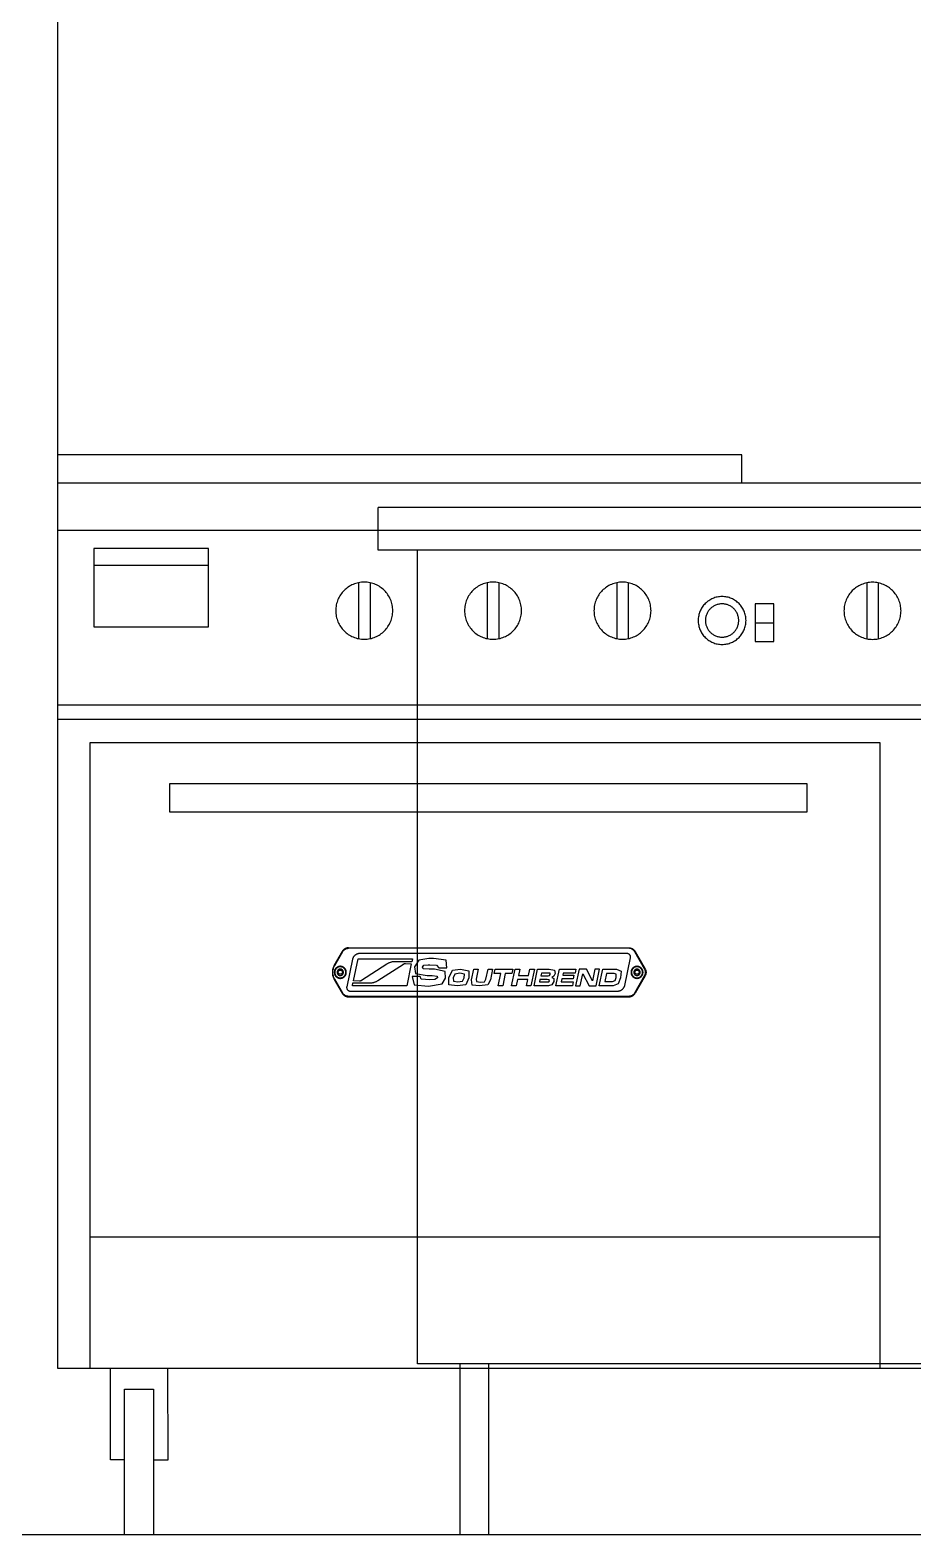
# Model space of a CAD drawing. Header units: inches. Extents: x -538 to 484, y -32 to 459.
# Drawn here: x -504 to -473, y 200 to 252.7 of the extents above; entities that cross this region are included whole.
import ezdxf

# ---------------------------------------------------------------- set-up
doc = ezdxf.new("R2010")
doc.units = ezdxf.units.IN
doc.header["$MEASUREMENT"] = 0
for name, color, linetype, lineweight, true_color in [('All Cabinets ... Floor', 6, 'Continuous', 25, 0xff00ff), ('Countertops', 9, 'Continuous', 25, 0xc0c0c0), ('Equipment ... Range', 1, 'Continuous', 25, 0xff0000), ('Room ... Walls', 4, 'Continuous', 25, 0x00ffff)]:
    doc.layers.add(name, color=color, linetype=linetype, lineweight=lineweight, true_color=true_color)

msp = doc.modelspace()

# ---------------------------------------------------------------- linework, layer by layer
at = {"layer": 'All Cabinets ... Floor'}
for p, q in [((-490.375, 206), (-490.375, 234.5)), ((-394.375, 234.5), (-490.375, 234.5)), ((-394.375, 206), (-490.375, 206)), ((-488.875, 200), (-488.875, 206)), ((-487.875, 200), (-487.875, 206)), ((-487.875, 200), (-488.875, 200))]:
    msp.add_line(p, q, dxfattribs=at)
at = {"layer": 'Countertops'}
for p, q in [((-393, 236), (-491.75, 236)), ((-491.75, 234.5), (-491.75, 236)), ((-393, 234.5), (-491.75, 234.5))]:
    msp.add_line(p, q, dxfattribs=at)
at = {"layer": 'Equipment ... Range'}
for points in [[(-443, 236.848), (-443, 272.827), (-503, 272.827), (-503, 236.843)], [(-479, 236.849), (-479, 237.849), (-503, 237.849), (-503, 236.837)], [(-503, 236.848), (-503, 205.848), (-443, 205.848), (-443, 236.848)], [(-479, 236.848), (-503, 236.848)], [(-467, 236.848), (-479, 236.848)], [(-503, 235.211), (-479, 235.211)], [(-479, 235.211), (-467, 235.211)], [(-497.705, 233.974), (-501.725, 233.974)], [(-492.444, 233.363), (-492.444, 231.405)], [(-492.037, 233.363), (-492.037, 231.405)], [(-487.928, 233.363), (-487.928, 231.405)], [(-487.521, 233.363), (-487.521, 231.405)], [(-483.389, 233.363), (-483.389, 231.405)], [(-482.981, 233.363), (-482.981, 231.405)], [(-474.622, 233.359), (-474.622, 231.401)], [(-474.215, 233.359), (-474.215, 231.401)], [(-478.531, 231.961), (-477.881, 231.961)], [(-443, 229.076), (-503, 229.076)], [(-443, 228.576), (-503, 228.576)], [(-501.852, 205.848), (-501.852, 227.771), (-474.156, 227.771), (-474.156, 205.848)], [(-493.013, 220.447), (-492.997, 220.438)], [(-492.796, 220.572), (-482.961, 220.572), (-482.944, 220.571), (-482.928, 220.569), (-482.911, 220.567), (-482.896, 220.563), (-482.88, 220.558), (-482.865, 220.552), (-482.85, 220.546), (-482.836, 220.538), (-482.822, 220.53), (-482.809, 220.52), (-482.796, 220.51), (-482.784, 220.499), (-482.773, 220.487), (-482.763, 220.474), (-482.753, 220.461), (-482.744, 220.447), (-482.76, 220.438), (-482.768, 220.451), (-482.777, 220.464), (-482.786, 220.475), (-482.797, 220.486), (-482.808, 220.497), (-482.82, 220.506), (-482.832, 220.515), (-482.845, 220.523), (-482.858, 220.53), (-482.872, 220.536), (-482.886, 220.542), (-482.9, 220.546), (-482.915, 220.55), (-482.93, 220.552), (-482.945, 220.554), (-482.961, 220.554), (-492.796, 220.554)], [(-482.961, 220.572), (-482.961, 220.554)], [(-482.76, 220.438), (-482.408, 219.829)], [(-482.744, 220.447), (-482.393, 219.838)], [(-493.277, 219.954), (-493.292, 219.963)], [(-493.277, 219.471), (-493.292, 219.463)], [(-482.408, 219.596), (-482.76, 218.987)], [(-482.393, 219.588), (-482.744, 218.979)], [(-492.997, 218.987), (-493.013, 218.979)], [(-492.796, 218.854), (-482.961, 218.854), (-482.944, 218.854), (-482.928, 218.856), (-482.911, 218.859), (-482.896, 218.862), (-482.88, 218.867), (-482.865, 218.873), (-482.85, 218.88), (-482.836, 218.887), (-482.822, 218.896), (-482.809, 218.905), (-482.796, 218.915), (-482.784, 218.926), (-482.773, 218.938), (-482.763, 218.951), (-482.753, 218.965), (-482.744, 218.979), (-482.76, 218.987), (-482.768, 218.974), (-482.777, 218.962), (-482.786, 218.95), (-482.797, 218.939), (-482.808, 218.929), (-482.82, 218.919), (-482.832, 218.91), (-482.845, 218.902), (-482.858, 218.895), (-482.872, 218.889), (-482.886, 218.884), (-482.9, 218.879), (-482.915, 218.876), (-482.93, 218.873), (-482.945, 218.872), (-482.961, 218.871), (-492.796, 218.871)], [(-482.961, 218.871), (-482.961, 218.854)], [(-501.848, 210.444), (-474.152, 210.444)], [(-501.137, 202.633), (-501.137, 205.852)], [(-499.637, 202.63), (-499.121, 202.631), (-499.125, 205.852)], [(-500.645, 202.631), (-501.136, 202.63)]]:
    msp.add_lwpolyline(points, dxfattribs=at)
for points in [[(-497.705, 231.821), (-497.705, 234.566), (-501.725, 234.566), (-501.725, 231.821)], [(-491.241, 232.384), (-491.242, 232.436), (-491.246, 232.486), (-491.252, 232.536), (-491.261, 232.586), (-491.272, 232.634), (-491.286, 232.681), (-491.301, 232.728), (-491.319, 232.773), (-491.339, 232.818), (-491.361, 232.861), (-491.386, 232.903), (-491.412, 232.943), (-491.439, 232.982), (-491.469, 233.02), (-491.501, 233.056), (-491.534, 233.091), (-491.568, 233.124), (-491.605, 233.156), (-491.643, 233.185), (-491.682, 233.213), (-491.722, 233.239), (-491.764, 233.263), (-491.807, 233.286), (-491.852, 233.306), (-491.897, 233.324), (-491.943, 233.339), (-491.991, 233.353), (-492.039, 233.364), (-492.088, 233.373), (-492.138, 233.379), (-492.189, 233.383), (-492.241, 233.384), (-492.292, 233.383), (-492.343, 233.379), (-492.393, 233.373), (-492.442, 233.364), (-492.49, 233.353), (-492.538, 233.339), (-492.584, 233.324), (-492.63, 233.306), (-492.674, 233.286), (-492.717, 233.263), (-492.759, 233.239), (-492.8, 233.213), (-492.839, 233.185), (-492.877, 233.156), (-492.913, 233.124), (-492.948, 233.091), (-492.981, 233.056), (-493.012, 233.02), (-493.042, 232.982), (-493.07, 232.943), (-493.096, 232.903), (-493.12, 232.861), (-493.142, 232.818), (-493.162, 232.773), (-493.18, 232.728), (-493.196, 232.681), (-493.209, 232.634), (-493.22, 232.586), (-493.229, 232.536), (-493.235, 232.486), (-493.239, 232.436), (-493.241, 232.384), (-493.239, 232.333), (-493.235, 232.282), (-493.229, 232.232), (-493.22, 232.183), (-493.209, 232.134), (-493.196, 232.087), (-493.18, 232.041), (-493.162, 231.995), (-493.142, 231.951), (-493.12, 231.908), (-493.096, 231.866), (-493.07, 231.825), (-493.042, 231.786), (-493.012, 231.748), (-492.981, 231.712), (-492.948, 231.677), (-492.913, 231.644), (-492.877, 231.613), (-492.839, 231.583), (-492.8, 231.555), (-492.759, 231.529), (-492.717, 231.505), (-492.674, 231.483), (-492.63, 231.463), (-492.584, 231.445), (-492.538, 231.429), (-492.49, 231.416), (-492.442, 231.405), (-492.393, 231.396), (-492.343, 231.389), (-492.292, 231.386), (-492.241, 231.384), (-492.189, 231.386), (-492.138, 231.389), (-492.088, 231.396), (-492.039, 231.405), (-491.991, 231.416), (-491.943, 231.429), (-491.897, 231.445), (-491.852, 231.463), (-491.807, 231.483), (-491.764, 231.505), (-491.722, 231.529), (-491.682, 231.555), (-491.643, 231.583), (-491.605, 231.613), (-491.568, 231.644), (-491.534, 231.677), (-491.501, 231.712), (-491.469, 231.748), (-491.439, 231.786), (-491.412, 231.825), (-491.386, 231.866), (-491.361, 231.908), (-491.339, 231.951), (-491.319, 231.995), (-491.301, 232.041), (-491.286, 232.087), (-491.272, 232.134), (-491.261, 232.183), (-491.252, 232.232), (-491.246, 232.282), (-491.242, 232.333)], [(-486.725, 232.384), (-486.726, 232.436), (-486.73, 232.486), (-486.736, 232.536), (-486.745, 232.586), (-486.756, 232.634), (-486.77, 232.681), (-486.785, 232.728), (-486.803, 232.773), (-486.823, 232.818), (-486.845, 232.861), (-486.869, 232.903), (-486.895, 232.943), (-486.923, 232.982), (-486.953, 233.02), (-486.984, 233.056), (-487.018, 233.091), (-487.052, 233.124), (-487.089, 233.156), (-487.126, 233.185), (-487.166, 233.213), (-487.206, 233.239), (-487.248, 233.263), (-487.291, 233.286), (-487.335, 233.306), (-487.381, 233.324), (-487.427, 233.339), (-487.475, 233.353), (-487.523, 233.364), (-487.572, 233.373), (-487.622, 233.379), (-487.673, 233.383), (-487.725, 233.384), (-487.776, 233.383), (-487.827, 233.379), (-487.877, 233.373), (-487.926, 233.364), (-487.974, 233.353), (-488.022, 233.339), (-488.068, 233.324), (-488.114, 233.306), (-488.158, 233.286), (-488.201, 233.263), (-488.243, 233.239), (-488.283, 233.213), (-488.323, 233.185), (-488.36, 233.156), (-488.397, 233.124), (-488.431, 233.091), (-488.465, 233.056), (-488.496, 233.02), (-488.526, 232.982), (-488.554, 232.943), (-488.58, 232.903), (-488.604, 232.861), (-488.626, 232.818), (-488.646, 232.773), (-488.664, 232.728), (-488.68, 232.681), (-488.693, 232.634), (-488.704, 232.586), (-488.713, 232.536), (-488.719, 232.486), (-488.723, 232.436), (-488.725, 232.384), (-488.723, 232.333), (-488.719, 232.282), (-488.713, 232.232), (-488.704, 232.183), (-488.693, 232.134), (-488.68, 232.087), (-488.664, 232.041), (-488.646, 231.995), (-488.626, 231.951), (-488.604, 231.908), (-488.58, 231.866), (-488.554, 231.825), (-488.526, 231.786), (-488.496, 231.748), (-488.465, 231.712), (-488.431, 231.677), (-488.397, 231.644), (-488.36, 231.613), (-488.323, 231.583), (-488.283, 231.555), (-488.243, 231.529), (-488.201, 231.505), (-488.158, 231.483), (-488.114, 231.463), (-488.068, 231.445), (-488.022, 231.429), (-487.974, 231.416), (-487.926, 231.405), (-487.877, 231.396), (-487.827, 231.389), (-487.776, 231.386), (-487.725, 231.384), (-487.673, 231.386), (-487.622, 231.389), (-487.572, 231.396), (-487.523, 231.405), (-487.475, 231.416), (-487.427, 231.429), (-487.381, 231.445), (-487.335, 231.463), (-487.291, 231.483), (-487.248, 231.505), (-487.206, 231.529), (-487.166, 231.555), (-487.126, 231.583), (-487.089, 231.613), (-487.052, 231.644), (-487.018, 231.677), (-486.984, 231.712), (-486.953, 231.748), (-486.923, 231.786), (-486.895, 231.825), (-486.869, 231.866), (-486.845, 231.908), (-486.823, 231.951), (-486.803, 231.995), (-486.785, 232.041), (-486.77, 232.087), (-486.756, 232.134), (-486.745, 232.183), (-486.736, 232.232), (-486.73, 232.282), (-486.726, 232.333)], [(-482.185, 232.384), (-482.186, 232.436), (-482.19, 232.486), (-482.197, 232.536), (-482.205, 232.586), (-482.217, 232.634), (-482.23, 232.681), (-482.246, 232.728), (-482.264, 232.773), (-482.284, 232.818), (-482.306, 232.861), (-482.33, 232.903), (-482.356, 232.943), (-482.384, 232.982), (-482.414, 233.02), (-482.445, 233.056), (-482.478, 233.091), (-482.513, 233.124), (-482.549, 233.156), (-482.587, 233.185), (-482.626, 233.213), (-482.667, 233.239), (-482.709, 233.263), (-482.752, 233.286), (-482.796, 233.306), (-482.841, 233.324), (-482.888, 233.339), (-482.935, 233.353), (-482.984, 233.364), (-483.033, 233.373), (-483.083, 233.379), (-483.134, 233.383), (-483.185, 233.384), (-483.236, 233.383), (-483.287, 233.379), (-483.337, 233.373), (-483.386, 233.364), (-483.435, 233.353), (-483.482, 233.339), (-483.529, 233.324), (-483.574, 233.306), (-483.618, 233.286), (-483.662, 233.263), (-483.703, 233.239), (-483.744, 233.213), (-483.783, 233.185), (-483.821, 233.156), (-483.857, 233.124), (-483.892, 233.091), (-483.925, 233.056), (-483.957, 233.02), (-483.986, 232.982), (-484.014, 232.943), (-484.04, 232.903), (-484.064, 232.861), (-484.086, 232.818), (-484.106, 232.773), (-484.124, 232.728), (-484.14, 232.681), (-484.154, 232.634), (-484.165, 232.586), (-484.174, 232.536), (-484.18, 232.486), (-484.184, 232.436), (-484.185, 232.384), (-484.184, 232.333), (-484.18, 232.282), (-484.174, 232.232), (-484.165, 232.183), (-484.154, 232.134), (-484.14, 232.087), (-484.124, 232.041), (-484.106, 231.995), (-484.086, 231.951), (-484.064, 231.908), (-484.04, 231.866), (-484.014, 231.825), (-483.986, 231.786), (-483.957, 231.748), (-483.925, 231.712), (-483.892, 231.677), (-483.857, 231.644), (-483.821, 231.613), (-483.783, 231.583), (-483.744, 231.555), (-483.703, 231.529), (-483.661, 231.505), (-483.618, 231.483), (-483.574, 231.463), (-483.529, 231.445), (-483.482, 231.429), (-483.435, 231.416), (-483.386, 231.405), (-483.337, 231.396), (-483.287, 231.389), (-483.236, 231.386), (-483.185, 231.384), (-483.134, 231.386), (-483.083, 231.389), (-483.033, 231.396), (-482.984, 231.405), (-482.935, 231.416), (-482.888, 231.429), (-482.841, 231.445), (-482.796, 231.463), (-482.752, 231.483), (-482.709, 231.505), (-482.667, 231.529), (-482.626, 231.555), (-482.587, 231.583), (-482.549, 231.613), (-482.513, 231.644), (-482.478, 231.677), (-482.445, 231.712), (-482.414, 231.748), (-482.384, 231.786), (-482.356, 231.825), (-482.33, 231.866), (-482.306, 231.908), (-482.284, 231.951), (-482.264, 231.995), (-482.246, 232.041), (-482.23, 232.087), (-482.217, 232.134), (-482.205, 232.183), (-482.197, 232.232), (-482.19, 232.282), (-482.186, 232.333)], [(-473.418, 232.38), (-473.42, 232.432), (-473.423, 232.482), (-473.43, 232.532), (-473.439, 232.582), (-473.45, 232.63), (-473.463, 232.677), (-473.479, 232.724), (-473.497, 232.769), (-473.517, 232.814), (-473.539, 232.857), (-473.563, 232.899), (-473.589, 232.939), (-473.617, 232.978), (-473.647, 233.016), (-473.678, 233.052), (-473.711, 233.087), (-473.746, 233.12), (-473.782, 233.152), (-473.82, 233.181), (-473.859, 233.209), (-473.9, 233.235), (-473.942, 233.259), (-473.985, 233.282), (-474.029, 233.302), (-474.075, 233.32), (-474.121, 233.335), (-474.168, 233.349), (-474.217, 233.36), (-474.266, 233.369), (-474.316, 233.375), (-474.367, 233.379), (-474.418, 233.38), (-474.47, 233.379), (-474.52, 233.375), (-474.57, 233.369), (-474.62, 233.36), (-474.668, 233.349), (-474.715, 233.335), (-474.762, 233.32), (-474.807, 233.302), (-474.852, 233.282), (-474.895, 233.259), (-474.937, 233.235), (-474.977, 233.209), (-475.016, 233.181), (-475.054, 233.152), (-475.09, 233.12), (-475.125, 233.087), (-475.158, 233.052), (-475.19, 233.016), (-475.219, 232.978), (-475.247, 232.939), (-475.273, 232.899), (-475.297, 232.857), (-475.32, 232.814), (-475.34, 232.769), (-475.358, 232.724), (-475.373, 232.677), (-475.387, 232.63), (-475.398, 232.582), (-475.407, 232.532), (-475.413, 232.482), (-475.417, 232.432), (-475.418, 232.38), (-475.417, 232.329), (-475.413, 232.278), (-475.407, 232.228), (-475.398, 232.179), (-475.387, 232.131), (-475.373, 232.083), (-475.358, 232.037), (-475.34, 231.991), (-475.32, 231.947), (-475.297, 231.904), (-475.273, 231.862), (-475.247, 231.821), (-475.219, 231.782), (-475.19, 231.744), (-475.158, 231.708), (-475.125, 231.673), (-475.09, 231.64), (-475.054, 231.609), (-475.016, 231.579), (-474.977, 231.551), (-474.937, 231.525), (-474.895, 231.501), (-474.852, 231.479), (-474.807, 231.459), (-474.762, 231.441), (-474.715, 231.425), (-474.668, 231.412), (-474.62, 231.401), (-474.57, 231.392), (-474.52, 231.385), (-474.47, 231.382), (-474.418, 231.38), (-474.367, 231.382), (-474.316, 231.385), (-474.266, 231.392), (-474.217, 231.401), (-474.168, 231.412), (-474.121, 231.425), (-474.075, 231.441), (-474.029, 231.459), (-473.985, 231.479), (-473.942, 231.501), (-473.9, 231.525), (-473.859, 231.551), (-473.82, 231.579), (-473.782, 231.609), (-473.746, 231.64), (-473.711, 231.673), (-473.678, 231.708), (-473.647, 231.744), (-473.617, 231.782), (-473.589, 231.821), (-473.563, 231.862), (-473.539, 231.904), (-473.517, 231.947), (-473.497, 231.991), (-473.479, 232.037), (-473.463, 232.083), (-473.45, 232.131), (-473.439, 232.179), (-473.43, 232.228), (-473.423, 232.278), (-473.42, 232.329)], [(-478.853, 232.041), (-478.855, 232.084), (-478.858, 232.127), (-478.863, 232.169), (-478.87, 232.21), (-478.88, 232.25), (-478.891, 232.29), (-478.904, 232.329), (-478.919, 232.367), (-478.936, 232.404), (-478.955, 232.44), (-478.975, 232.476), (-478.997, 232.51), (-479.02, 232.542), (-479.045, 232.574), (-479.071, 232.605), (-479.099, 232.634), (-479.128, 232.661), (-479.159, 232.688), (-479.19, 232.713), (-479.223, 232.736), (-479.257, 232.758), (-479.292, 232.778), (-479.329, 232.797), (-479.366, 232.814), (-479.404, 232.829), (-479.443, 232.842), (-479.483, 232.853), (-479.523, 232.862), (-479.564, 232.87), (-479.606, 232.875), (-479.649, 232.878), (-479.692, 232.879), (-479.735, 232.878), (-479.778, 232.875), (-479.82, 232.87), (-479.861, 232.862), (-479.901, 232.853), (-479.941, 232.842), (-479.98, 232.829), (-480.018, 232.814), (-480.055, 232.797), (-480.092, 232.778), (-480.127, 232.758), (-480.161, 232.736), (-480.194, 232.713), (-480.225, 232.688), (-480.256, 232.661), (-480.285, 232.634), (-480.313, 232.605), (-480.339, 232.574), (-480.364, 232.542), (-480.387, 232.51), (-480.409, 232.476), (-480.429, 232.44), (-480.448, 232.404), (-480.465, 232.367), (-480.48, 232.329), (-480.493, 232.29), (-480.504, 232.25), (-480.513, 232.21), (-480.521, 232.169), (-480.526, 232.127), (-480.529, 232.084), (-480.531, 232.041), (-480.529, 231.998), (-480.526, 231.955), (-480.521, 231.913), (-480.513, 231.872), (-480.504, 231.831), (-480.493, 231.792), (-480.48, 231.753), (-480.465, 231.715), (-480.448, 231.678), (-480.429, 231.641), (-480.409, 231.606), (-480.387, 231.572), (-480.364, 231.539), (-480.339, 231.508), (-480.313, 231.477), (-480.285, 231.448), (-480.256, 231.42), (-480.225, 231.394), (-480.194, 231.369), (-480.161, 231.346), (-480.127, 231.324), (-480.092, 231.304), (-480.055, 231.285), (-480.018, 231.268), (-479.98, 231.253), (-479.941, 231.24), (-479.901, 231.229), (-479.861, 231.219), (-479.82, 231.212), (-479.778, 231.207), (-479.735, 231.203), (-479.692, 231.202), (-479.649, 231.203), (-479.606, 231.207), (-479.564, 231.212), (-479.523, 231.219), (-479.483, 231.229), (-479.443, 231.24), (-479.404, 231.253), (-479.366, 231.268), (-479.329, 231.285), (-479.292, 231.304), (-479.257, 231.324), (-479.223, 231.346), (-479.19, 231.369), (-479.159, 231.394), (-479.128, 231.42), (-479.099, 231.448), (-479.071, 231.477), (-479.045, 231.508), (-479.02, 231.539), (-478.997, 231.572), (-478.975, 231.606), (-478.955, 231.641), (-478.936, 231.678), (-478.919, 231.715), (-478.904, 231.753), (-478.891, 231.792), (-478.88, 231.831), (-478.87, 231.872), (-478.863, 231.913), (-478.858, 231.955), (-478.855, 231.998)], [(-479.109, 232.041), (-479.109, 232.071), (-479.112, 232.101), (-479.115, 232.13), (-479.12, 232.158), (-479.127, 232.187), (-479.135, 232.214), (-479.144, 232.241), (-479.155, 232.268), (-479.166, 232.294), (-479.179, 232.319), (-479.193, 232.343), (-479.208, 232.367), (-479.225, 232.39), (-479.242, 232.412), (-479.26, 232.433), (-479.28, 232.453), (-479.3, 232.473), (-479.321, 232.491), (-479.343, 232.508), (-479.366, 232.525), (-479.39, 232.54), (-479.414, 232.554), (-479.439, 232.567), (-479.465, 232.578), (-479.492, 232.589), (-479.519, 232.598), (-479.546, 232.606), (-479.574, 232.612), (-479.603, 232.618), (-479.632, 232.621), (-479.662, 232.623), (-479.692, 232.624), (-479.722, 232.623), (-479.752, 232.621), (-479.781, 232.618), (-479.809, 232.612), (-479.838, 232.606), (-479.865, 232.598), (-479.892, 232.589), (-479.919, 232.578), (-479.945, 232.567), (-479.97, 232.554), (-479.994, 232.54), (-480.018, 232.525), (-480.041, 232.508), (-480.063, 232.491), (-480.084, 232.473), (-480.104, 232.453), (-480.124, 232.433), (-480.142, 232.412), (-480.159, 232.39), (-480.176, 232.367), (-480.191, 232.343), (-480.205, 232.319), (-480.218, 232.294), (-480.229, 232.268), (-480.24, 232.241), (-480.249, 232.214), (-480.257, 232.187), (-480.263, 232.158), (-480.269, 232.13), (-480.272, 232.101), (-480.275, 232.071), (-480.275, 232.041), (-480.275, 232.011), (-480.272, 231.981), (-480.269, 231.952), (-480.263, 231.923), (-480.257, 231.895), (-480.249, 231.868), (-480.24, 231.84), (-480.229, 231.814), (-480.218, 231.788), (-480.205, 231.763), (-480.191, 231.739), (-480.176, 231.715), (-480.159, 231.692), (-480.142, 231.67), (-480.124, 231.649), (-480.104, 231.629), (-480.084, 231.609), (-480.063, 231.591), (-480.041, 231.574), (-480.018, 231.557), (-479.994, 231.542), (-479.97, 231.528), (-479.945, 231.515), (-479.919, 231.503), (-479.892, 231.493), (-479.865, 231.484), (-479.838, 231.476), (-479.809, 231.469), (-479.781, 231.464), (-479.752, 231.461), (-479.722, 231.458), (-479.692, 231.458), (-479.662, 231.458), (-479.632, 231.461), (-479.603, 231.464), (-479.574, 231.469), (-479.546, 231.476), (-479.519, 231.484), (-479.492, 231.493), (-479.465, 231.503), (-479.439, 231.515), (-479.414, 231.528), (-479.39, 231.542), (-479.366, 231.557), (-479.343, 231.574), (-479.321, 231.591), (-479.3, 231.609), (-479.28, 231.629), (-479.26, 231.649), (-479.242, 231.67), (-479.225, 231.692), (-479.208, 231.715), (-479.193, 231.739), (-479.179, 231.763), (-479.166, 231.788), (-479.155, 231.814), (-479.144, 231.84), (-479.135, 231.868), (-479.127, 231.895), (-479.12, 231.923), (-479.115, 231.952), (-479.112, 231.981), (-479.109, 232.011)], [(-477.881, 231.301), (-477.881, 232.621), (-478.531, 232.621), (-478.531, 231.301)], [(-499.053, 225.324), (-499.053, 226.324), (-476.719, 226.324), (-476.719, 225.324)], [(-493.277, 219.471), (-493.292, 219.5), (-493.305, 219.529), (-493.316, 219.559), (-493.325, 219.589), (-493.332, 219.619), (-493.337, 219.65), (-493.34, 219.681), (-493.341, 219.713), (-493.34, 219.744), (-493.337, 219.775), (-493.332, 219.806), (-493.325, 219.837), (-493.316, 219.867), (-493.305, 219.896), (-493.292, 219.925), (-493.277, 219.954), (-492.997, 220.438), (-492.989, 220.451), (-492.98, 220.464), (-492.971, 220.475), (-492.96, 220.486), (-492.949, 220.497), (-492.937, 220.506), (-492.925, 220.515), (-492.912, 220.523), (-492.899, 220.53), (-492.885, 220.536), (-492.871, 220.542), (-492.857, 220.546), (-492.842, 220.55), (-492.827, 220.552), (-492.812, 220.554), (-492.796, 220.554), (-492.796, 220.572), (-492.813, 220.571), (-492.829, 220.569), (-492.845, 220.567), (-492.861, 220.563), (-492.877, 220.558), (-492.892, 220.552), (-492.907, 220.546), (-492.921, 220.538), (-492.935, 220.53), (-492.948, 220.52), (-492.961, 220.51), (-492.973, 220.499), (-492.984, 220.487), (-492.994, 220.474), (-493.004, 220.461), (-493.013, 220.447), (-493.292, 219.963), (-493.308, 219.933), (-493.321, 219.903), (-493.333, 219.872), (-493.342, 219.841), (-493.35, 219.809), (-493.355, 219.777), (-493.358, 219.745), (-493.359, 219.713), (-493.358, 219.68), (-493.355, 219.648), (-493.35, 219.616), (-493.342, 219.584), (-493.333, 219.553), (-493.321, 219.522), (-493.308, 219.492), (-493.292, 219.463), (-493.013, 218.979), (-493.004, 218.965), (-492.994, 218.951), (-492.984, 218.938), (-492.973, 218.926), (-492.961, 218.915), (-492.948, 218.905), (-492.935, 218.896), (-492.921, 218.887), (-492.907, 218.88), (-492.892, 218.873), (-492.877, 218.867), (-492.861, 218.862), (-492.845, 218.859), (-492.829, 218.856), (-492.813, 218.854), (-492.796, 218.854), (-492.796, 218.871), (-492.812, 218.872), (-492.827, 218.873), (-492.842, 218.876), (-492.857, 218.879), (-492.871, 218.884), (-492.885, 218.889), (-492.899, 218.895), (-492.912, 218.902), (-492.925, 218.91), (-492.937, 218.919), (-492.949, 218.929), (-492.96, 218.939), (-492.971, 218.95), (-492.98, 218.962), (-492.989, 218.974), (-492.997, 218.987)], [(-492.871, 219.713), (-492.871, 219.723), (-492.872, 219.734), (-492.873, 219.745), (-492.875, 219.755), (-492.878, 219.765), (-492.88, 219.775), (-492.884, 219.785), (-492.888, 219.795), (-492.892, 219.804), (-492.896, 219.813), (-492.901, 219.822), (-492.907, 219.83), (-492.913, 219.839), (-492.919, 219.847), (-492.926, 219.854), (-492.933, 219.861), (-492.94, 219.868), (-492.948, 219.875), (-492.956, 219.881), (-492.964, 219.887), (-492.972, 219.893), (-492.981, 219.898), (-492.99, 219.902), (-493, 219.907), (-493.009, 219.91), (-493.019, 219.914), (-493.029, 219.917), (-493.039, 219.919), (-493.049, 219.921), (-493.06, 219.922), (-493.071, 219.923), (-493.081, 219.923), (-493.092, 219.923), (-493.103, 219.922), (-493.113, 219.921), (-493.124, 219.919), (-493.134, 219.917), (-493.144, 219.914), (-493.154, 219.91), (-493.163, 219.907), (-493.173, 219.902), (-493.182, 219.898), (-493.191, 219.893), (-493.199, 219.887), (-493.207, 219.881), (-493.215, 219.875), (-493.223, 219.868), (-493.23, 219.861), (-493.237, 219.854), (-493.244, 219.847), (-493.25, 219.839), (-493.256, 219.83), (-493.261, 219.822), (-493.267, 219.813), (-493.271, 219.804), (-493.275, 219.795), (-493.279, 219.785), (-493.283, 219.775), (-493.285, 219.765), (-493.288, 219.755), (-493.29, 219.745), (-493.291, 219.734), (-493.292, 219.723), (-493.292, 219.713), (-493.292, 219.702), (-493.291, 219.691), (-493.29, 219.681), (-493.288, 219.67), (-493.285, 219.66), (-493.283, 219.65), (-493.279, 219.64), (-493.275, 219.631), (-493.271, 219.621), (-493.267, 219.612), (-493.261, 219.604), (-493.256, 219.595), (-493.25, 219.587), (-493.244, 219.579), (-493.237, 219.571), (-493.23, 219.564), (-493.223, 219.557), (-493.215, 219.55), (-493.207, 219.544), (-493.199, 219.538), (-493.191, 219.533), (-493.182, 219.528), (-493.173, 219.523), (-493.163, 219.519), (-493.154, 219.515), (-493.144, 219.512), (-493.134, 219.509), (-493.124, 219.506), (-493.113, 219.505), (-493.103, 219.503), (-493.092, 219.502), (-493.081, 219.502), (-493.071, 219.502), (-493.06, 219.503), (-493.049, 219.505), (-493.039, 219.506), (-493.029, 219.509), (-493.019, 219.512), (-493.009, 219.515), (-493, 219.519), (-492.99, 219.523), (-492.981, 219.528), (-492.972, 219.533), (-492.964, 219.538), (-492.956, 219.544), (-492.948, 219.55), (-492.94, 219.557), (-492.933, 219.564), (-492.926, 219.571), (-492.919, 219.579), (-492.913, 219.587), (-492.907, 219.595), (-492.901, 219.604), (-492.896, 219.612), (-492.892, 219.621), (-492.888, 219.631), (-492.884, 219.64), (-492.88, 219.65), (-492.878, 219.66), (-492.875, 219.67), (-492.873, 219.681), (-492.872, 219.691), (-492.871, 219.702)], [(-492.886, 219.713), (-492.887, 219.723), (-492.887, 219.733), (-492.889, 219.742), (-492.89, 219.752), (-492.893, 219.761), (-492.895, 219.771), (-492.898, 219.78), (-492.902, 219.789), (-492.906, 219.797), (-492.91, 219.806), (-492.915, 219.814), (-492.92, 219.822), (-492.925, 219.829), (-492.931, 219.837), (-492.937, 219.844), (-492.944, 219.851), (-492.95, 219.857), (-492.957, 219.863), (-492.965, 219.869), (-492.972, 219.874), (-492.98, 219.879), (-492.989, 219.884), (-492.997, 219.888), (-493.006, 219.892), (-493.014, 219.896), (-493.024, 219.899), (-493.033, 219.902), (-493.042, 219.904), (-493.052, 219.905), (-493.062, 219.907), (-493.071, 219.907), (-493.081, 219.908), (-493.091, 219.907), (-493.101, 219.907), (-493.111, 219.905), (-493.121, 219.904), (-493.13, 219.902), (-493.139, 219.899), (-493.148, 219.896), (-493.157, 219.892), (-493.166, 219.888), (-493.174, 219.884), (-493.183, 219.879), (-493.19, 219.874), (-493.198, 219.869), (-493.205, 219.863), (-493.213, 219.857), (-493.219, 219.851), (-493.226, 219.844), (-493.232, 219.837), (-493.238, 219.829), (-493.243, 219.822), (-493.248, 219.814), (-493.253, 219.806), (-493.257, 219.797), (-493.261, 219.789), (-493.265, 219.78), (-493.268, 219.771), (-493.27, 219.761), (-493.272, 219.752), (-493.274, 219.742), (-493.275, 219.733), (-493.276, 219.723), (-493.276, 219.713), (-493.276, 219.703), (-493.275, 219.693), (-493.274, 219.683), (-493.272, 219.673), (-493.27, 219.664), (-493.268, 219.655), (-493.265, 219.646), (-493.261, 219.637), (-493.257, 219.628), (-493.253, 219.62), (-493.248, 219.612), (-493.243, 219.604), (-493.238, 219.596), (-493.232, 219.589), (-493.226, 219.582), (-493.219, 219.575), (-493.213, 219.568), (-493.205, 219.562), (-493.198, 219.556), (-493.19, 219.551), (-493.183, 219.546), (-493.174, 219.541), (-493.166, 219.537), (-493.157, 219.533), (-493.148, 219.53), (-493.139, 219.526), (-493.13, 219.524), (-493.121, 219.522), (-493.111, 219.52), (-493.101, 219.519), (-493.091, 219.518), (-493.081, 219.518), (-493.071, 219.518), (-493.062, 219.519), (-493.052, 219.52), (-493.042, 219.522), (-493.033, 219.524), (-493.024, 219.526), (-493.014, 219.53), (-493.006, 219.533), (-492.997, 219.537), (-492.989, 219.541), (-492.98, 219.546), (-492.972, 219.551), (-492.965, 219.556), (-492.957, 219.562), (-492.95, 219.568), (-492.944, 219.575), (-492.937, 219.582), (-492.931, 219.589), (-492.925, 219.596), (-492.92, 219.604), (-492.915, 219.612), (-492.91, 219.62), (-492.906, 219.628), (-492.902, 219.637), (-492.898, 219.646), (-492.895, 219.655), (-492.893, 219.664), (-492.89, 219.673), (-492.889, 219.683), (-492.887, 219.693), (-492.887, 219.703)], [(-482.901, 220.218), (-482.9, 220.225), (-482.899, 220.232), (-482.899, 220.239), (-482.899, 220.245), (-482.899, 220.252), (-482.899, 220.259), (-482.901, 220.266), (-482.902, 220.273), (-482.904, 220.279), (-482.906, 220.286), (-482.908, 220.292), (-482.911, 220.299), (-482.915, 220.305), (-482.918, 220.311), (-482.922, 220.317), (-482.926, 220.322), (-482.931, 220.328), (-482.936, 220.333), (-482.941, 220.337), (-482.946, 220.342), (-482.952, 220.346), (-482.958, 220.35), (-482.964, 220.353), (-482.97, 220.356), (-482.976, 220.359), (-482.982, 220.362), (-482.989, 220.364), (-482.996, 220.366), (-483.003, 220.367), (-483.009, 220.368), (-483.016, 220.368), (-483.024, 220.369), (-492.406, 220.369), (-492.417, 220.368), (-492.428, 220.368), (-492.439, 220.367), (-492.45, 220.365), (-492.46, 220.363), (-492.471, 220.36), (-492.481, 220.357), (-492.491, 220.354), (-492.501, 220.35), (-492.511, 220.346), (-492.52, 220.341), (-492.529, 220.336), (-492.538, 220.331), (-492.547, 220.325), (-492.556, 220.319), (-492.564, 220.313), (-492.572, 220.306), (-492.579, 220.299), (-492.587, 220.292), (-492.594, 220.284), (-492.601, 220.276), (-492.607, 220.268), (-492.613, 220.259), (-492.619, 220.25), (-492.624, 220.241), (-492.629, 220.232), (-492.634, 220.222), (-492.638, 220.212), (-492.642, 220.202), (-492.646, 220.192), (-492.648, 220.181), (-492.651, 220.171), (-492.856, 219.208), (-492.857, 219.201), (-492.858, 219.194), (-492.858, 219.187), (-492.858, 219.18), (-492.858, 219.173), (-492.857, 219.166), (-492.856, 219.159), (-492.855, 219.152), (-492.853, 219.146), (-492.851, 219.139), (-492.848, 219.133), (-492.846, 219.127), (-492.842, 219.12), (-492.839, 219.114), (-492.835, 219.109), (-492.831, 219.103), (-492.826, 219.098), (-492.821, 219.093), (-492.816, 219.088), (-492.811, 219.083), (-492.805, 219.079), (-492.799, 219.075), (-492.793, 219.072), (-492.787, 219.069), (-492.781, 219.066), (-492.774, 219.064), (-492.768, 219.062), (-492.761, 219.06), (-492.754, 219.058), (-492.747, 219.057), (-492.74, 219.057), (-492.733, 219.057), (-483.35, 219.057), (-483.339, 219.057), (-483.329, 219.058), (-483.318, 219.059), (-483.307, 219.06), (-483.297, 219.063), (-483.286, 219.065), (-483.276, 219.068), (-483.266, 219.071), (-483.256, 219.075), (-483.246, 219.079), (-483.237, 219.084), (-483.228, 219.089), (-483.219, 219.094), (-483.21, 219.1), (-483.201, 219.106), (-483.193, 219.112), (-483.185, 219.119), (-483.177, 219.126), (-483.17, 219.134), (-483.163, 219.141), (-483.156, 219.149), (-483.15, 219.158), (-483.144, 219.166), (-483.138, 219.175), (-483.133, 219.184), (-483.128, 219.194), (-483.123, 219.203), (-483.119, 219.213), (-483.115, 219.223), (-483.111, 219.233), (-483.108, 219.244), (-483.106, 219.255)], [(-492.035, 219.343), (-492.016, 219.343), (-491.999, 219.344), (-491.981, 219.346), (-491.963, 219.348), (-491.945, 219.351), (-491.928, 219.354), (-491.91, 219.358), (-491.893, 219.363), (-491.876, 219.369), (-491.859, 219.374), (-491.842, 219.381), (-491.826, 219.388), (-491.81, 219.396), (-491.794, 219.404), (-491.778, 219.413), (-491.763, 219.423), (-490.867, 220.003), (-490.863, 220.005), (-490.86, 220.007), (-490.856, 220.009), (-490.852, 220.011), (-490.847, 220.013), (-490.843, 220.015), (-490.839, 220.016), (-490.835, 220.018), (-490.83, 220.019), (-490.826, 220.02), (-490.822, 220.021), (-490.817, 220.021), (-490.813, 220.022), (-490.808, 220.022), (-490.804, 220.023), (-490.799, 220.023), (-490.597, 220.014), (-490.752, 219.243), (-492.658, 219.243), (-492.637, 219.343)], [(-490.552, 220.183), (-490.574, 220.083), (-491.176, 220.083), (-491.194, 220.082), (-491.212, 220.081), (-491.23, 220.08), (-491.248, 220.077), (-491.265, 220.075), (-491.283, 220.071), (-491.3, 220.067), (-491.317, 220.062), (-491.335, 220.057), (-491.351, 220.051), (-491.368, 220.044), (-491.385, 220.037), (-491.401, 220.029), (-491.417, 220.021), (-491.432, 220.012), (-491.448, 220.002), (-492.343, 219.423), (-492.347, 219.42), (-492.351, 219.418), (-492.355, 219.416), (-492.359, 219.414), (-492.363, 219.412), (-492.367, 219.411), (-492.371, 219.409), (-492.376, 219.408), (-492.38, 219.407), (-492.384, 219.406), (-492.389, 219.405), (-492.393, 219.404), (-492.398, 219.403), (-492.402, 219.403), (-492.407, 219.403), (-492.411, 219.403), (-492.613, 219.412), (-492.458, 220.183)], [(-490.496, 219.274), (-489.988, 219.232), (-489.506, 219.305), (-489.396, 219.508), (-489.404, 219.746), (-489.781, 219.819), (-489.965, 219.819), (-490.178, 219.838), (-490.197, 219.891), (-490.15, 219.958), (-489.998, 219.976), (-489.943, 219.976), (-489.71, 219.967), (-489.625, 219.875), (-489.341, 219.875), (-489.373, 220.134), (-489.812, 220.193), (-489.979, 220.193), (-490.331, 220.14), (-490.479, 219.901), (-490.449, 219.668), (-490.034, 219.605), (-489.86, 219.605), (-489.689, 219.58), (-489.676, 219.525), (-489.771, 219.456), (-489.937, 219.449), (-490.249, 219.472), (-490.277, 219.561), (-490.56, 219.561)], [(-482.465, 219.713), (-482.465, 219.723), (-482.466, 219.734), (-482.467, 219.745), (-482.469, 219.755), (-482.472, 219.765), (-482.474, 219.775), (-482.478, 219.785), (-482.482, 219.795), (-482.486, 219.804), (-482.49, 219.813), (-482.495, 219.822), (-482.501, 219.83), (-482.507, 219.839), (-482.513, 219.847), (-482.52, 219.854), (-482.527, 219.861), (-482.534, 219.868), (-482.542, 219.875), (-482.55, 219.881), (-482.558, 219.887), (-482.566, 219.893), (-482.575, 219.898), (-482.584, 219.902), (-482.594, 219.907), (-482.603, 219.91), (-482.613, 219.914), (-482.623, 219.917), (-482.633, 219.919), (-482.643, 219.921), (-482.654, 219.922), (-482.665, 219.923), (-482.675, 219.923), (-482.686, 219.923), (-482.697, 219.922), (-482.708, 219.921), (-482.718, 219.919), (-482.728, 219.917), (-482.738, 219.914), (-482.748, 219.91), (-482.757, 219.907), (-482.767, 219.902), (-482.776, 219.898), (-482.785, 219.893), (-482.793, 219.887), (-482.801, 219.881), (-482.809, 219.875), (-482.817, 219.868), (-482.824, 219.861), (-482.831, 219.854), (-482.838, 219.847), (-482.844, 219.839), (-482.85, 219.83), (-482.855, 219.822), (-482.861, 219.813), (-482.865, 219.804), (-482.869, 219.795), (-482.873, 219.785), (-482.876, 219.775), (-482.879, 219.765), (-482.882, 219.755), (-482.884, 219.745), (-482.885, 219.734), (-482.886, 219.723), (-482.886, 219.713), (-482.886, 219.702), (-482.885, 219.691), (-482.884, 219.681), (-482.882, 219.67), (-482.879, 219.66), (-482.876, 219.65), (-482.873, 219.64), (-482.869, 219.631), (-482.865, 219.621), (-482.861, 219.612), (-482.855, 219.604), (-482.85, 219.595), (-482.844, 219.587), (-482.838, 219.579), (-482.831, 219.571), (-482.824, 219.564), (-482.817, 219.557), (-482.809, 219.55), (-482.801, 219.544), (-482.793, 219.538), (-482.785, 219.533), (-482.776, 219.528), (-482.767, 219.523), (-482.757, 219.519), (-482.748, 219.515), (-482.738, 219.512), (-482.728, 219.509), (-482.718, 219.506), (-482.708, 219.505), (-482.697, 219.503), (-482.686, 219.502), (-482.675, 219.502), (-482.665, 219.502), (-482.654, 219.503), (-482.643, 219.505), (-482.633, 219.506), (-482.623, 219.509), (-482.613, 219.512), (-482.603, 219.515), (-482.594, 219.519), (-482.584, 219.523), (-482.575, 219.528), (-482.566, 219.533), (-482.558, 219.538), (-482.55, 219.544), (-482.542, 219.55), (-482.534, 219.557), (-482.527, 219.564), (-482.52, 219.571), (-482.513, 219.579), (-482.507, 219.587), (-482.501, 219.595), (-482.495, 219.604), (-482.49, 219.612), (-482.486, 219.621), (-482.482, 219.631), (-482.478, 219.64), (-482.474, 219.65), (-482.472, 219.66), (-482.469, 219.67), (-482.467, 219.681), (-482.466, 219.691), (-482.465, 219.702)], [(-482.48, 219.713), (-482.481, 219.723), (-482.481, 219.733), (-482.483, 219.742), (-482.484, 219.752), (-482.487, 219.761), (-482.489, 219.771), (-482.492, 219.78), (-482.496, 219.789), (-482.5, 219.797), (-482.504, 219.806), (-482.509, 219.814), (-482.514, 219.822), (-482.519, 219.829), (-482.525, 219.837), (-482.531, 219.844), (-482.538, 219.851), (-482.544, 219.857), (-482.551, 219.863), (-482.559, 219.869), (-482.566, 219.874), (-482.574, 219.879), (-482.583, 219.884), (-482.591, 219.888), (-482.6, 219.892), (-482.608, 219.896), (-482.618, 219.899), (-482.627, 219.902), (-482.636, 219.904), (-482.646, 219.905), (-482.656, 219.907), (-482.665, 219.907), (-482.675, 219.908), (-482.685, 219.907), (-482.695, 219.907), (-482.705, 219.905), (-482.715, 219.904), (-482.724, 219.902), (-482.733, 219.899), (-482.742, 219.896), (-482.751, 219.892), (-482.76, 219.888), (-482.768, 219.884), (-482.777, 219.879), (-482.784, 219.874), (-482.792, 219.869), (-482.799, 219.863), (-482.807, 219.857), (-482.813, 219.851), (-482.82, 219.844), (-482.826, 219.837), (-482.832, 219.829), (-482.837, 219.822), (-482.842, 219.814), (-482.847, 219.806), (-482.851, 219.797), (-482.855, 219.789), (-482.859, 219.78), (-482.862, 219.771), (-482.864, 219.761), (-482.867, 219.752), (-482.868, 219.742), (-482.869, 219.733), (-482.87, 219.723), (-482.87, 219.713), (-482.87, 219.703), (-482.869, 219.693), (-482.868, 219.683), (-482.867, 219.673), (-482.864, 219.664), (-482.862, 219.655), (-482.859, 219.646), (-482.855, 219.637), (-482.851, 219.628), (-482.847, 219.62), (-482.842, 219.612), (-482.837, 219.604), (-482.832, 219.596), (-482.826, 219.589), (-482.82, 219.582), (-482.813, 219.575), (-482.807, 219.568), (-482.799, 219.562), (-482.792, 219.556), (-482.784, 219.551), (-482.777, 219.546), (-482.768, 219.541), (-482.76, 219.537), (-482.751, 219.533), (-482.742, 219.53), (-482.733, 219.526), (-482.724, 219.524), (-482.715, 219.522), (-482.705, 219.52), (-482.695, 219.519), (-482.685, 219.518), (-482.675, 219.518), (-482.665, 219.518), (-482.656, 219.519), (-482.646, 219.52), (-482.636, 219.522), (-482.627, 219.524), (-482.618, 219.526), (-482.608, 219.53), (-482.6, 219.533), (-482.591, 219.537), (-482.583, 219.541), (-482.574, 219.546), (-482.566, 219.551), (-482.559, 219.556), (-482.551, 219.562), (-482.544, 219.568), (-482.538, 219.575), (-482.531, 219.582), (-482.525, 219.589), (-482.519, 219.596), (-482.514, 219.604), (-482.509, 219.612), (-482.504, 219.62), (-482.5, 219.628), (-482.496, 219.637), (-482.492, 219.646), (-482.489, 219.655), (-482.487, 219.664), (-482.484, 219.673), (-482.483, 219.683), (-482.481, 219.693), (-482.481, 219.703)], [(-492.97, 219.713), (-492.97, 219.718), (-492.97, 219.724), (-492.971, 219.73), (-492.972, 219.735), (-492.973, 219.741), (-492.975, 219.746), (-492.977, 219.751), (-492.979, 219.756), (-492.981, 219.761), (-492.983, 219.766), (-492.986, 219.771), (-492.989, 219.775), (-492.992, 219.779), (-492.995, 219.784), (-492.999, 219.788), (-493.003, 219.792), (-493.006, 219.795), (-493.01, 219.799), (-493.015, 219.802), (-493.019, 219.805), (-493.024, 219.808), (-493.028, 219.811), (-493.033, 219.813), (-493.038, 219.816), (-493.043, 219.818), (-493.048, 219.819), (-493.054, 219.821), (-493.059, 219.822), (-493.064, 219.823), (-493.07, 219.824), (-493.076, 219.824), (-493.081, 219.824), (-493.087, 219.824), (-493.093, 219.824), (-493.098, 219.823), (-493.104, 219.822), (-493.109, 219.821), (-493.115, 219.819), (-493.12, 219.818), (-493.125, 219.816), (-493.13, 219.813), (-493.135, 219.811), (-493.139, 219.808), (-493.144, 219.805), (-493.148, 219.802), (-493.152, 219.799), (-493.157, 219.795), (-493.16, 219.792), (-493.164, 219.788), (-493.168, 219.784), (-493.171, 219.779), (-493.174, 219.775), (-493.177, 219.771), (-493.18, 219.766), (-493.182, 219.761), (-493.184, 219.756), (-493.186, 219.751), (-493.188, 219.746), (-493.19, 219.741), (-493.191, 219.735), (-493.192, 219.73), (-493.193, 219.724), (-493.193, 219.718), (-493.193, 219.713), (-493.193, 219.707), (-493.193, 219.701), (-493.192, 219.696), (-493.191, 219.69), (-493.19, 219.685), (-493.188, 219.679), (-493.186, 219.674), (-493.184, 219.669), (-493.182, 219.664), (-493.18, 219.659), (-493.177, 219.655), (-493.174, 219.65), (-493.171, 219.646), (-493.168, 219.642), (-493.164, 219.638), (-493.16, 219.634), (-493.157, 219.63), (-493.152, 219.627), (-493.148, 219.623), (-493.144, 219.62), (-493.139, 219.617), (-493.135, 219.614), (-493.13, 219.612), (-493.125, 219.61), (-493.12, 219.608), (-493.115, 219.606), (-493.109, 219.605), (-493.104, 219.603), (-493.098, 219.602), (-493.093, 219.602), (-493.087, 219.601), (-493.081, 219.601), (-493.076, 219.601), (-493.07, 219.602), (-493.064, 219.602), (-493.059, 219.603), (-493.054, 219.605), (-493.048, 219.606), (-493.043, 219.608), (-493.038, 219.61), (-493.033, 219.612), (-493.028, 219.614), (-493.024, 219.617), (-493.019, 219.62), (-493.015, 219.623), (-493.01, 219.627), (-493.006, 219.63), (-493.003, 219.634), (-492.999, 219.638), (-492.995, 219.642), (-492.992, 219.646), (-492.989, 219.65), (-492.986, 219.655), (-492.983, 219.659), (-492.981, 219.664), (-492.979, 219.669), (-492.977, 219.674), (-492.975, 219.679), (-492.973, 219.685), (-492.972, 219.69), (-492.971, 219.696), (-492.97, 219.701), (-492.97, 219.707)], [(-493.041, 219.783), (-493.001, 219.713), (-493.041, 219.643), (-493.122, 219.643), (-493.162, 219.713), (-493.122, 219.783)], [(-488.862, 219.827), (-488.571, 219.771), (-488.575, 219.518), (-488.682, 219.28), (-488.987, 219.236), (-489.272, 219.28), (-489.28, 219.518), (-489.144, 219.792)], [(-489.118, 219.525), (-489.116, 219.409), (-488.956, 219.385), (-488.795, 219.404), (-488.734, 219.525), (-488.73, 219.644), (-488.894, 219.678), (-489.069, 219.649)], [(-488.308, 219.388), (-488.166, 219.37), (-488.028, 219.383), (-487.973, 219.474), (-487.899, 219.821), (-487.739, 219.821), (-487.818, 219.451), (-487.909, 219.271), (-488.195, 219.236), (-488.456, 219.264), (-488.48, 219.451), (-488.402, 219.821), (-488.241, 219.821), (-488.315, 219.474)], [(-487.065, 219.672), (-487.295, 219.672), (-487.386, 219.243), (-487.547, 219.243), (-487.456, 219.672), (-487.686, 219.672), (-487.654, 219.821), (-487.033, 219.821)], [(-486.396, 219.243), (-486.556, 219.243), (-486.51, 219.457), (-486.866, 219.457), (-486.912, 219.243), (-487.072, 219.243), (-486.949, 219.821), (-486.789, 219.821), (-486.835, 219.605), (-486.479, 219.605), (-486.433, 219.821), (-486.273, 219.821)], [(-485.568, 219.79), (-485.55, 219.667), (-485.59, 219.574), (-485.661, 219.534), (-485.594, 219.495), (-485.591, 219.394), (-485.658, 219.276), (-485.781, 219.243), (-486.286, 219.243), (-486.163, 219.821), (-485.754, 219.821)], [(-485.767, 219.384), (-485.747, 219.416), (-485.751, 219.451), (-485.826, 219.461), (-486.079, 219.461), (-486.097, 219.376), (-485.819, 219.376)], [(-485.744, 219.599), (-485.717, 219.639), (-485.726, 219.678), (-485.772, 219.687), (-486.031, 219.687), (-486.05, 219.595), (-485.796, 219.595)], [(-484.846, 219.687), (-485.265, 219.687), (-485.282, 219.608), (-484.886, 219.608), (-484.912, 219.483), (-485.308, 219.483), (-485.331, 219.376), (-484.913, 219.376), (-484.941, 219.243), (-485.52, 219.243), (-485.397, 219.821), (-484.818, 219.821)], [(-483.989, 219.821), (-484.15, 219.821), (-484.236, 219.417), (-484.452, 219.821), (-484.708, 219.821), (-484.831, 219.243), (-484.67, 219.243), (-484.581, 219.663), (-484.356, 219.243), (-484.112, 219.243)], [(-483.235, 219.752), (-483.251, 219.525), (-483.337, 219.304), (-483.516, 219.243), (-484.001, 219.243), (-483.878, 219.821), (-483.398, 219.821)], [(-483.446, 219.424), (-483.41, 219.531), (-483.403, 219.643), (-483.478, 219.672), (-483.749, 219.672), (-483.809, 219.391), (-483.536, 219.391)], [(-482.564, 219.713), (-482.564, 219.718), (-482.564, 219.724), (-482.565, 219.73), (-482.566, 219.735), (-482.567, 219.741), (-482.569, 219.746), (-482.571, 219.751), (-482.573, 219.756), (-482.575, 219.761), (-482.577, 219.766), (-482.58, 219.771), (-482.583, 219.775), (-482.586, 219.779), (-482.589, 219.784), (-482.593, 219.788), (-482.597, 219.792), (-482.6, 219.795), (-482.604, 219.799), (-482.609, 219.802), (-482.613, 219.805), (-482.618, 219.808), (-482.622, 219.811), (-482.627, 219.813), (-482.632, 219.816), (-482.637, 219.818), (-482.642, 219.819), (-482.648, 219.821), (-482.653, 219.822), (-482.658, 219.823), (-482.664, 219.824), (-482.67, 219.824), (-482.675, 219.824), (-482.681, 219.824), (-482.687, 219.824), (-482.692, 219.823), (-482.698, 219.822), (-482.703, 219.821), (-482.709, 219.819), (-482.714, 219.818), (-482.719, 219.816), (-482.724, 219.813), (-482.729, 219.811), (-482.733, 219.808), (-482.738, 219.805), (-482.742, 219.802), (-482.746, 219.799), (-482.751, 219.795), (-482.754, 219.792), (-482.758, 219.788), (-482.762, 219.784), (-482.765, 219.779), (-482.768, 219.775), (-482.771, 219.771), (-482.774, 219.766), (-482.776, 219.761), (-482.778, 219.756), (-482.78, 219.751), (-482.782, 219.746), (-482.784, 219.741), (-482.785, 219.735), (-482.786, 219.73), (-482.787, 219.724), (-482.787, 219.718), (-482.787, 219.713), (-482.787, 219.707), (-482.787, 219.701), (-482.786, 219.696), (-482.785, 219.69), (-482.784, 219.685), (-482.782, 219.679), (-482.78, 219.674), (-482.778, 219.669), (-482.776, 219.664), (-482.774, 219.659), (-482.771, 219.655), (-482.768, 219.65), (-482.765, 219.646), (-482.762, 219.642), (-482.758, 219.638), (-482.754, 219.634), (-482.751, 219.63), (-482.746, 219.627), (-482.742, 219.623), (-482.738, 219.62), (-482.733, 219.617), (-482.729, 219.614), (-482.724, 219.612), (-482.719, 219.61), (-482.714, 219.608), (-482.709, 219.606), (-482.703, 219.605), (-482.698, 219.603), (-482.692, 219.602), (-482.687, 219.602), (-482.681, 219.601), (-482.675, 219.601), (-482.67, 219.601), (-482.664, 219.602), (-482.658, 219.602), (-482.653, 219.603), (-482.648, 219.605), (-482.642, 219.606), (-482.637, 219.608), (-482.632, 219.61), (-482.627, 219.612), (-482.622, 219.614), (-482.618, 219.617), (-482.613, 219.62), (-482.609, 219.623), (-482.604, 219.627), (-482.6, 219.63), (-482.597, 219.634), (-482.593, 219.638), (-482.589, 219.642), (-482.586, 219.646), (-482.583, 219.65), (-482.58, 219.655), (-482.577, 219.659), (-482.575, 219.664), (-482.573, 219.669), (-482.571, 219.674), (-482.569, 219.679), (-482.567, 219.685), (-482.566, 219.69), (-482.565, 219.696), (-482.564, 219.701), (-482.564, 219.707)], [(-482.594, 219.713), (-482.635, 219.643), (-482.716, 219.643), (-482.756, 219.713), (-482.716, 219.783), (-482.635, 219.783)], [(-482.408, 219.596), (-482.401, 219.61), (-482.394, 219.624), (-482.389, 219.638), (-482.385, 219.653), (-482.381, 219.668), (-482.379, 219.683), (-482.377, 219.698), (-482.377, 219.713), (-482.377, 219.728), (-482.379, 219.743), (-482.381, 219.758), (-482.385, 219.772), (-482.389, 219.787), (-482.394, 219.801), (-482.401, 219.815), (-482.408, 219.829), (-482.393, 219.838), (-482.385, 219.823), (-482.378, 219.808), (-482.372, 219.792), (-482.368, 219.777), (-482.364, 219.761), (-482.361, 219.745), (-482.36, 219.729), (-482.359, 219.713), (-482.36, 219.696), (-482.361, 219.68), (-482.364, 219.664), (-482.368, 219.648), (-482.372, 219.633), (-482.378, 219.617), (-482.385, 219.602), (-482.393, 219.588)], [(-500.649, 200), (-500.649, 205.101), (-499.631, 205.101), (-499.631, 200)]]:
    msp.add_lwpolyline(points, close=True, dxfattribs=at)
at = {"layer": 'Room ... Walls'}
msp.add_line((-426, 200), (-537.5, 200), dxfattribs=at)

doc.saveas('drawing.dxf')
